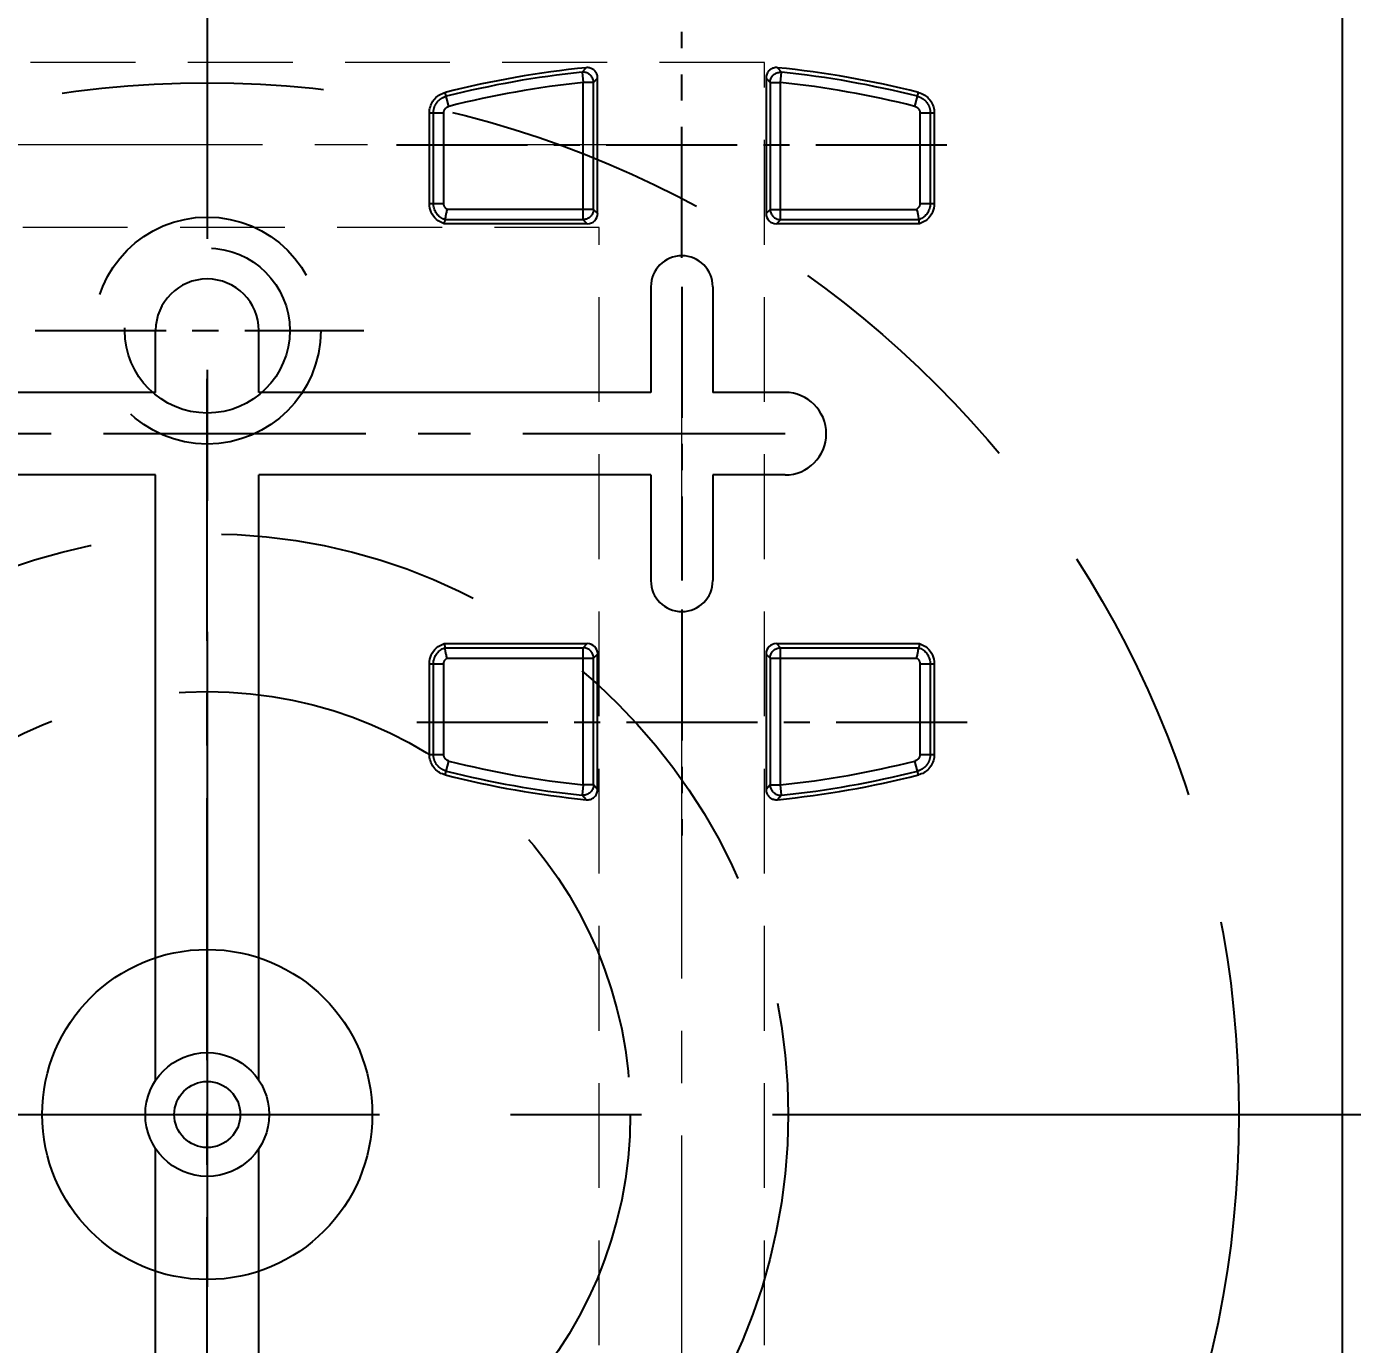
# Model space of a CAD drawing. Header units: inches. Extents: x 139745 to 140613, y -44509 to -43895.
# Drawn here: x 140452.4 to 140516.7, y -44080.4 to -44016.5 of the extents above; entities that cross this region are included whole.
import ezdxf

# ---------------------------------------------------------------- set-up
doc = ezdxf.new("R2010")
doc.units = ezdxf.units.IN
doc.header["$LTSCALE"] = 2
doc.header["$MEASUREMENT"] = 0
doc.header["$PDMODE"] = 3
doc.header["$PDSIZE"] = 0.3125
doc.linetypes.add('CENTER', pattern=[50.8, 31.75, -6.35, 6.35, -6.35])
doc.linetypes.add('HIDDEN', pattern=[9.525, 6.35, -3.175])
doc.layers.get('0').update_dxf_attribs({"linetype": 'CONTINUOUS'})
doc.layers.get('Defpoints').update_dxf_attribs({"linetype": 'CONTINUOUS'})
for name, color, linetype in [('CAV-COR', 1, 'CONTINUOUS'), ('DEFAULT_1', 7, 'CENTER'), ('Ru', 8, 'CONTINUOUS')]:
    doc.layers.add(name, color=color, linetype=linetype)
doc.layers.add('dim', color=3, linetype='CONTINUOUS', lineweight=15)
doc.layers.add('WR', color=122, linetype='HIDDEN', lineweight=0)
doc.styles.get("Standard").update_dxf_attribs({"font": 'txt.shx', "width": 0.67})
doc.dimstyles.new('2.00', dxfattribs={"dimtxt": 3.5, "dimasz": 2.5, "dimexe": 0.666, "dimexo": 0.626, "dimgap": 1, "dimtad": 0, "dimzin": 0, "dimdsep": 46, "dimtxsty": 'Standard', "dimcen": 0.09, "dimclrd": 3, "dimclre": 3, "dimclrt": 7, "dimazin": 0, "dimtfac": 1, "dimtofl": 0, "dimtmove": 0, "dimatfit": 0, "dimfxl": 0, "dimtolj": 1, "dimtzin": 0, "dimarcsym": 0})

# ---------------------------------------------------------------- blocks, each defined once
blk = doc.blocks.new('*D34239')
at = {"layer": 'Defpoints', "color": 0}
for p in [(140507.156, -43994.275), (140591.512, -43994.275), (140507.156, -44144.275)]:
    blk.add_point(p, dxfattribs=at)
at = {"layer": 'dim', "color": 3, "linetype": 'ByBlock', "lineweight": -2}
for p, q in [((140507.782, -43994.275), (140592.178, -43994.275)), ((140591.512, -43996.775), (140591.512, -44063.39)), ((140591.512, -44141.775), (140591.512, -44075.16)), ((140507.782, -44144.275), (140592.178, -44144.275))]:
    blk.add_line(p, q, dxfattribs=at)
at = {"layer": 'dim', "color": 3, "linetype": 'ByBlock'}
for points in [[(140591.929, -43996.775), (140591.096, -43996.775), (140591.512, -43994.275)], [(140591.096, -44141.775), (140591.929, -44141.775), (140591.512, -44144.275)]]:
    blk.add_solid(points, dxfattribs=at)
at = {"layer": 'dim', "color": 7, "linetype": 'ByBlock', "insert": (140591.512, -44069.275), "char_height": 3.5, "attachment_point": 5, "rotation": 90}
blk.add_mtext('\\A1;150.00', dxfattribs=at)

msp = doc.modelspace()

# ---------------------------------------------------------------- linework, layer by layer
at = {"linetype": 'CENTER', "ltscale": 0.5}
for p, q in [((140461.156, -43944.275), (140461.156, -44194.275)), ((140336.156, -44069.275), (140586.156, -44069.275))]:
    msp.add_line(p, q, dxfattribs=at)
at = {"linetype": 'CENTER', "ltscale": 0.1}
msp.add_line((140452.81, -44031.275), (140468.748, -44031.275), dxfattribs=at)
at = {"linetype": 'HIDDEN'}
for centre, radius in [((140461.156, -44069.275), 50), ((140461.156, -44031.275), 5.5), ((140461.156, -44031.275), 4), ((140461.156, -44069.275), 28.15), ((140461.156, -44069.275), 20.5)]:
    msp.add_circle(centre, radius, dxfattribs=at)
msp.add_circle((140461.156, -44069.275), 8)
at = {"linetype": 'Continuous'}
msp.add_circle((140461.156, -44069.275), 1.6, dxfattribs=at)
at = {"layer": 'CAV-COR', "linetype": 'ByBlock'}
for p, q in [((140516.156, -44002.275), (140516.156, -44136.275)), ((140479.326, -44018.751), (140479.524, -44018.534)), ((140479.326, -44018.751), (140479.378, -44019.251)), ((140488.788, -44018.534), (140488.986, -44018.751)), ((140488.934, -44019.251), (140488.986, -44018.751)), ((140479.378, -44025.903), (140479.378, -44019.251)), ((140479.88, -44019.251), (140479.378, -44019.251)), ((140479.88, -44019.251), (140480.076, -44019.034)), ((140479.88, -44025.401), (140479.88, -44019.251)), ((140480.076, -44025.596), (140480.076, -44019.034)), ((140488.236, -44019.034), (140488.236, -44025.596)), ((140488.236, -44019.034), (140488.431, -44019.251)), ((140488.431, -44019.251), (140488.431, -44025.401)), ((140488.431, -44019.251), (140488.934, -44019.251)), ((140488.934, -44025.903), (140488.934, -44019.251)), ((140472.864, -44020.409), (140472.693, -44019.733)), ((140495.448, -44020.409), (140495.619, -44019.733)), ((140471.923, -44025.124), (140471.923, -44020.721)), ((140471.923, -44020.721), (140472.621, -44020.721)), ((140472.118, -44025.124), (140472.118, -44020.721)), ((140472.621, -44025.124), (140472.621, -44020.721)), ((140495.691, -44020.717), (140495.691, -44025.124)), ((140495.691, -44020.721), (140496.389, -44020.721)), ((140496.193, -44020.721), (140496.193, -44025.124)), ((140496.389, -44020.721), (140496.389, -44025.124)), ((140471.923, -44025.124), (140472.621, -44025.124)), ((140495.691, -44025.124), (140496.389, -44025.124)), ((140472.652, -44026.033), (140472.662, -44025.967)), ((140472.677, -44025.877), (140472.662, -44025.967)), ((140479.378, -44025.903), (140472.673, -44025.903)), ((140472.685, -44025.835), (140472.677, -44025.877)), ((140479.88, -44025.401), (140472.778, -44025.401)), ((140479.574, -44026.098), (140479.378, -44025.903)), ((140480.076, -44025.596), (140479.88, -44025.401)), ((140488.431, -44025.401), (140488.236, -44025.596)), ((140488.431, -44025.401), (140495.534, -44025.401)), ((140488.934, -44025.903), (140488.738, -44026.098)), ((140495.639, -44025.903), (140488.934, -44025.903)), ((140495.61, -44025.743), (140495.622, -44025.808)), ((140495.622, -44025.808), (140495.631, -44025.858)), ((140495.631, -44025.858), (140495.639, -44025.903)), ((140495.649, -44025.967), (140495.639, -44025.903)), ((140495.66, -44026.033), (140495.649, -44025.967)), ((140472.642, -44026.098), (140472.652, -44026.033)), ((140479.574, -44026.098), (140472.642, -44026.098)), ((140495.67, -44026.098), (140488.738, -44026.098)), ((140495.67, -44026.098), (140495.66, -44026.033)), ((140472.642, -44046.452), (140472.652, -44046.517)), ((140472.642, -44046.452), (140479.574, -44046.452)), ((140472.652, -44046.517), (140472.662, -44046.583)), ((140479.378, -44046.647), (140479.574, -44046.452)), ((140488.738, -44046.452), (140495.67, -44046.452)), ((140488.738, -44046.452), (140488.934, -44046.647)), ((140495.66, -44046.517), (140495.649, -44046.583)), ((140495.67, -44046.452), (140495.66, -44046.517)), ((140472.662, -44046.583), (140472.673, -44046.647)), ((140472.681, -44046.692), (140472.673, -44046.647)), ((140472.673, -44046.647), (140479.378, -44046.647)), ((140472.69, -44046.742), (140472.681, -44046.692)), ((140472.701, -44046.807), (140472.69, -44046.742)), ((140472.778, -44047.149), (140479.88, -44047.149)), ((140479.378, -44053.299), (140479.378, -44046.647)), ((140479.88, -44047.149), (140480.076, -44046.954)), ((140479.88, -44053.299), (140479.88, -44047.149)), ((140480.076, -44053.516), (140480.076, -44046.954)), ((140488.236, -44046.954), (140488.236, -44053.516)), ((140488.236, -44046.954), (140488.431, -44047.149)), ((140488.431, -44047.149), (140495.534, -44047.149)), ((140488.431, -44047.149), (140488.431, -44053.299)), ((140488.934, -44046.647), (140495.639, -44046.647)), ((140488.934, -44053.299), (140488.934, -44046.647)), ((140495.627, -44046.715), (140495.634, -44046.673)), ((140495.634, -44046.673), (140495.649, -44046.583)), ((140471.923, -44051.829), (140471.923, -44047.426)), ((140471.923, -44047.426), (140472.621, -44047.426)), ((140472.118, -44051.829), (140472.118, -44047.426)), ((140472.621, -44051.833), (140472.621, -44047.426)), ((140495.691, -44047.426), (140496.389, -44047.426)), ((140495.691, -44047.426), (140495.691, -44051.829)), ((140496.193, -44047.426), (140496.193, -44051.829)), ((140496.389, -44047.426), (140496.389, -44051.829)), ((140471.923, -44051.829), (140472.621, -44051.829)), ((140472.693, -44052.817), (140472.864, -44052.141)), ((140495.619, -44052.817), (140495.448, -44052.141)), ((140495.691, -44051.829), (140496.389, -44051.829)), ((140479.378, -44053.299), (140479.326, -44053.799)), ((140479.88, -44053.299), (140479.378, -44053.299)), ((140480.076, -44053.516), (140479.88, -44053.299)), ((140488.431, -44053.299), (140488.236, -44053.516)), ((140488.431, -44053.299), (140488.934, -44053.299)), ((140488.986, -44053.799), (140488.934, -44053.299)), ((140479.524, -44054.016), (140479.326, -44053.799)), ((140488.986, -44053.799), (140488.788, -44054.016))]:
    msp.add_line(p, q, dxfattribs=at)
for points in [[(140479.88, -44019.251), (140479.877, -44019.205), (140479.869, -44019.16), (140479.857, -44019.115), (140479.841, -44019.072), (140479.822, -44019.03), (140479.798, -44018.99), (140479.771, -44018.952), (140479.741, -44018.917), (140479.708, -44018.884), (140479.672, -44018.855), (140479.634, -44018.828), (140479.594, -44018.806), (140479.551, -44018.787), (140479.508, -44018.771), (140479.463, -44018.76), (140479.417, -44018.753), (140479.372, -44018.75), (140479.326, -44018.751)], [(140480.076, -44019.034), (140480.074, -44018.994), (140480.07, -44018.954), (140480.062, -44018.914), (140480.05, -44018.875), (140480.036, -44018.836), (140480.019, -44018.799), (140479.999, -44018.764), (140479.976, -44018.731), (140479.951, -44018.7), (140479.923, -44018.671), (140479.894, -44018.645), (140479.863, -44018.622), (140479.83, -44018.6), (140479.794, -44018.582), (140479.758, -44018.566), (140479.72, -44018.553), (140479.682, -44018.543), (140479.643, -44018.536), (140479.603, -44018.533), (140479.564, -44018.532), (140479.524, -44018.534)], [(140488.788, -44018.534), (140488.741, -44018.532), (140488.695, -44018.533), (140488.649, -44018.539), (140488.603, -44018.55), (140488.557, -44018.565), (140488.514, -44018.583), (140488.473, -44018.605), (140488.435, -44018.631), (140488.4, -44018.661), (140488.367, -44018.693), (140488.338, -44018.728), (140488.311, -44018.767), (140488.289, -44018.808), (140488.27, -44018.851), (140488.255, -44018.896), (140488.244, -44018.941), (140488.238, -44018.987), (140488.236, -44019.034)], [(140488.431, -44019.251), (140488.435, -44019.205), (140488.443, -44019.16), (140488.454, -44019.116), (140488.47, -44019.073), (140488.489, -44019.031), (140488.513, -44018.991), (140488.54, -44018.953), (140488.57, -44018.917), (140488.603, -44018.885), (140488.639, -44018.855), (140488.677, -44018.829), (140488.718, -44018.806), (140488.76, -44018.787), (140488.804, -44018.771), (140488.848, -44018.76), (140488.894, -44018.753), (140488.94, -44018.75), (140488.986, -44018.751)], [(140471.923, -44020.721), (140471.926, -44020.646), (140471.934, -44020.571), (140471.948, -44020.498), (140471.967, -44020.426), (140471.991, -44020.355), (140472.021, -44020.286), (140472.055, -44020.219), (140472.095, -44020.155), (140472.138, -44020.095), (140472.186, -44020.037), (140472.239, -44019.983), (140472.295, -44019.934), (140472.354, -44019.888), (140472.417, -44019.847), (140472.483, -44019.811), (140472.55, -44019.78), (140472.62, -44019.754), (140472.693, -44019.733)], [(140472.118, -44020.721), (140472.118, -44020.71), (140472.119, -44020.698), (140472.119, -44020.686), (140472.12, -44020.673), (140472.121, -44020.66), (140472.122, -44020.647), (140472.123, -44020.633), (140472.125, -44020.618), (140472.127, -44020.604), (140472.129, -44020.588), (140472.132, -44020.573), (140472.135, -44020.557), (140472.138, -44020.541), (140472.142, -44020.524), (140472.147, -44020.507), (140472.152, -44020.49), (140472.157, -44020.472), (140472.163, -44020.455), (140472.169, -44020.436), (140472.176, -44020.418), (140472.184, -44020.399), (140472.192, -44020.381), (140472.201, -44020.362), (140472.21, -44020.343), (140472.221, -44020.324), (140472.231, -44020.305), (140472.243, -44020.286), (140472.255, -44020.267), (140472.267, -44020.249), (140472.281, -44020.23), (140472.294, -44020.212), (140472.308, -44020.195), (140472.323, -44020.178), (140472.338, -44020.161), (140472.353, -44020.145), (140472.369, -44020.13), (140472.384, -44020.115), (140472.4, -44020.101), (140472.416, -44020.087), (140472.432, -44020.074), (140472.448, -44020.062), (140472.464, -44020.05), (140472.48, -44020.039), (140472.495, -44020.029), (140472.511, -44020.019), (140472.526, -44020.01), (140472.541, -44020.002), (140472.556, -44019.994), (140472.57, -44019.986), (140472.584, -44019.979), (140472.598, -44019.972), (140472.612, -44019.966), (140472.625, -44019.961), (140472.638, -44019.955), (140472.651, -44019.95), (140472.664, -44019.946), (140472.676, -44019.941), (140472.687, -44019.937), (140472.699, -44019.934), (140472.71, -44019.93), (140472.72, -44019.927), (140472.731, -44019.925), (140472.741, -44019.922)], [(140495.571, -44019.922), (140495.581, -44019.925), (140495.591, -44019.927), (140495.602, -44019.931), (140495.613, -44019.934), (140495.624, -44019.937), (140495.635, -44019.941), (140495.646, -44019.945), (140495.658, -44019.949), (140495.67, -44019.954), (140495.682, -44019.959), (140495.695, -44019.964), (140495.708, -44019.97), (140495.721, -44019.976), (140495.734, -44019.982), (140495.747, -44019.989), (140495.761, -44019.996), (140495.775, -44020.004), (140495.79, -44020.012), (140495.804, -44020.021), (140495.819, -44020.031), (140495.834, -44020.041), (140495.849, -44020.051), (140495.864, -44020.062), (140495.88, -44020.074), (140495.895, -44020.087), (140495.911, -44020.1), (140495.926, -44020.114), (140495.942, -44020.128), (140495.957, -44020.144), (140495.972, -44020.159), (140495.987, -44020.176), (140496.002, -44020.193), (140496.016, -44020.21), (140496.03, -44020.228), (140496.043, -44020.247), (140496.056, -44020.265), (140496.068, -44020.284), (140496.08, -44020.304), (140496.091, -44020.323), (140496.101, -44020.342), (140496.111, -44020.362), (140496.12, -44020.382), (140496.128, -44020.401), (140496.136, -44020.421), (140496.144, -44020.44), (140496.15, -44020.459), (140496.156, -44020.478), (140496.162, -44020.496), (140496.167, -44020.515), (140496.171, -44020.532), (140496.175, -44020.55), (140496.179, -44020.567), (140496.182, -44020.584), (140496.184, -44020.6), (140496.186, -44020.616), (140496.188, -44020.631), (140496.19, -44020.646), (140496.191, -44020.66), (140496.192, -44020.674), (140496.193, -44020.687), (140496.193, -44020.699), (140496.193, -44020.71), (140496.193, -44020.721)], [(140495.619, -44019.733), (140495.692, -44019.754), (140495.762, -44019.78), (140495.829, -44019.811), (140495.895, -44019.848), (140495.958, -44019.889), (140496.017, -44019.934), (140496.073, -44019.984), (140496.126, -44020.038), (140496.174, -44020.095), (140496.218, -44020.156), (140496.257, -44020.22), (140496.291, -44020.287), (140496.321, -44020.355), (140496.345, -44020.426), (140496.364, -44020.498), (140496.378, -44020.572), (140496.386, -44020.646), (140496.389, -44020.721)], [(140472.621, -44020.717), (140472.621, -44020.712), (140472.621, -44020.707), (140472.621, -44020.702), (140472.622, -44020.697), (140472.622, -44020.692), (140472.622, -44020.687), (140472.623, -44020.681), (140472.624, -44020.676), (140472.625, -44020.67), (140472.626, -44020.664), (140472.627, -44020.657), (140472.628, -44020.651), (140472.63, -44020.644), (140472.632, -44020.638), (140472.634, -44020.631), (140472.636, -44020.624), (140472.638, -44020.617), (140472.641, -44020.61), (140472.643, -44020.603), (140472.646, -44020.596), (140472.649, -44020.588), (140472.653, -44020.581), (140472.657, -44020.574), (140472.661, -44020.566), (140472.665, -44020.559), (140472.669, -44020.551), (140472.674, -44020.544), (140472.679, -44020.537), (140472.684, -44020.529), (140472.689, -44020.522), (140472.695, -44020.516), (140472.701, -44020.509), (140472.706, -44020.502), (140472.712, -44020.496), (140472.719, -44020.49), (140472.725, -44020.484), (140472.731, -44020.479), (140472.737, -44020.473), (140472.743, -44020.468), (140472.749, -44020.464), (140472.756, -44020.459), (140472.762, -44020.455), (140472.768, -44020.451), (140472.774, -44020.447), (140472.78, -44020.444), (140472.786, -44020.44), (140472.792, -44020.437), (140472.797, -44020.434), (140472.803, -44020.431), (140472.808, -44020.429), (140472.814, -44020.426), (140472.819, -44020.424), (140472.824, -44020.422), (140472.829, -44020.42), (140472.834, -44020.418), (140472.838, -44020.417), (140472.843, -44020.415), (140472.847, -44020.414), (140472.852, -44020.412), (140472.856, -44020.411), (140472.86, -44020.41), (140472.864, -44020.409)], [(140495.448, -44020.409), (140495.452, -44020.41), (140495.456, -44020.411), (140495.46, -44020.412), (140495.464, -44020.414), (140495.469, -44020.415), (140495.473, -44020.416), (140495.477, -44020.418), (140495.482, -44020.42), (140495.486, -44020.421), (140495.491, -44020.423), (140495.496, -44020.425), (140495.501, -44020.428), (140495.506, -44020.43), (140495.511, -44020.432), (140495.517, -44020.435), (140495.522, -44020.438), (140495.528, -44020.441), (140495.533, -44020.444), (140495.539, -44020.448), (140495.545, -44020.451), (140495.551, -44020.455), (140495.556, -44020.459), (140495.562, -44020.464), (140495.568, -44020.468), (140495.574, -44020.473), (140495.58, -44020.478), (140495.587, -44020.484), (140495.593, -44020.49), (140495.599, -44020.496), (140495.605, -44020.502), (140495.61, -44020.508), (140495.616, -44020.515), (140495.622, -44020.522), (140495.627, -44020.529), (140495.632, -44020.536), (140495.637, -44020.543), (140495.642, -44020.551), (140495.647, -44020.558), (140495.651, -44020.566), (140495.655, -44020.573), (140495.659, -44020.581), (140495.662, -44020.589), (140495.666, -44020.596), (140495.669, -44020.604), (140495.672, -44020.611), (140495.674, -44020.619), (140495.677, -44020.626), (140495.679, -44020.633), (140495.681, -44020.64), (140495.682, -44020.648), (140495.684, -44020.655), (140495.685, -44020.661), (140495.687, -44020.668), (140495.688, -44020.674), (140495.688, -44020.68), (140495.689, -44020.686), (140495.69, -44020.692), (140495.69, -44020.697), (140495.69, -44020.703), (140495.691, -44020.708), (140495.691, -44020.712), (140495.691, -44020.717)], [(140472.642, -44026.098), (140472.539, -44026.06), (140472.443, -44026.013), (140472.353, -44025.956), (140472.268, -44025.889), (140472.191, -44025.812), (140472.122, -44025.729), (140472.063, -44025.639), (140472.013, -44025.542), (140471.974, -44025.442), (140471.946, -44025.339), (140471.929, -44025.233), (140471.923, -44025.124)], [(140472.673, -44025.903), (140472.621, -44025.883), (140472.57, -44025.859), (140472.521, -44025.832), (140472.473, -44025.801), (140472.427, -44025.767), (140472.384, -44025.73), (140472.343, -44025.69), (140472.305, -44025.647), (140472.271, -44025.601), (140472.239, -44025.554), (140472.211, -44025.504), (140472.187, -44025.453), (140472.166, -44025.4), (140472.149, -44025.345), (140472.135, -44025.29), (140472.126, -44025.235), (140472.12, -44025.179), (140472.118, -44025.124)], [(140472.778, -44025.401), (140472.759, -44025.389), (140472.741, -44025.375), (140472.724, -44025.361), (140472.709, -44025.345), (140472.694, -44025.328), (140472.68, -44025.311), (140472.668, -44025.292), (140472.657, -44025.273), (140472.647, -44025.253), (140472.639, -44025.232), (140472.633, -44025.21), (140472.627, -44025.189), (140472.624, -44025.167), (140472.621, -44025.146), (140472.621, -44025.124)], [(140495.691, -44025.124), (140495.69, -44025.146), (140495.688, -44025.169), (140495.684, -44025.191), (140495.678, -44025.213), (140495.671, -44025.235), (140495.662, -44025.256), (140495.652, -44025.277), (140495.641, -44025.297), (140495.628, -44025.316), (140495.614, -44025.333), (140495.599, -44025.349), (140495.583, -44025.364), (140495.567, -44025.378), (140495.551, -44025.39), (140495.534, -44025.401)], [(140496.193, -44025.124), (140496.191, -44025.183), (140496.185, -44025.242), (140496.174, -44025.301), (140496.159, -44025.359), (140496.14, -44025.417), (140496.116, -44025.473), (140496.088, -44025.527), (140496.057, -44025.578), (140496.022, -44025.627), (140495.985, -44025.672), (140495.945, -44025.714), (140495.903, -44025.752), (140495.86, -44025.786), (140495.816, -44025.817), (140495.771, -44025.844), (140495.727, -44025.867), (140495.682, -44025.886), (140495.639, -44025.903)], [(140496.389, -44025.124), (140496.383, -44025.233), (140496.366, -44025.34), (140496.338, -44025.442), (140496.299, -44025.543), (140496.249, -44025.639), (140496.189, -44025.73), (140496.121, -44025.813), (140496.043, -44025.889), (140495.959, -44025.956), (140495.869, -44026.013), (140495.772, -44026.06), (140495.67, -44026.098)], [(140472.778, -44025.401), (140472.766, -44025.447), (140472.754, -44025.493), (140472.744, -44025.538), (140472.734, -44025.583), (140472.725, -44025.626), (140472.716, -44025.667), (140472.708, -44025.706), (140472.701, -44025.743), (140472.695, -44025.777), (140472.685, -44025.835)], [(140479.88, -44025.401), (140479.877, -44025.443), (140479.871, -44025.486), (140479.86, -44025.528), (140479.846, -44025.569), (140479.829, -44025.609), (140479.808, -44025.647), (140479.785, -44025.684), (140479.758, -44025.718), (140479.728, -44025.75), (140479.696, -44025.78), (140479.662, -44025.807), (140479.625, -44025.831), (140479.587, -44025.851), (140479.547, -44025.869), (140479.506, -44025.883), (140479.464, -44025.893), (140479.421, -44025.9), (140479.378, -44025.903)], [(140488.431, -44025.401), (140488.434, -44025.444), (140488.441, -44025.486), (140488.452, -44025.528), (140488.466, -44025.569), (140488.483, -44025.609), (140488.504, -44025.648), (140488.527, -44025.684), (140488.554, -44025.719), (140488.584, -44025.751), (140488.616, -44025.78), (140488.65, -44025.807), (140488.687, -44025.831), (140488.725, -44025.851), (140488.765, -44025.869), (140488.806, -44025.883), (140488.848, -44025.893), (140488.891, -44025.9), (140488.934, -44025.903)], [(140495.534, -44025.401), (140495.546, -44025.447), (140495.557, -44025.493), (140495.568, -44025.538), (140495.578, -44025.583), (140495.587, -44025.626), (140495.595, -44025.667), (140495.603, -44025.706), (140495.61, -44025.743)], [(140471.923, -44047.426), (140471.929, -44047.317), (140471.946, -44047.21), (140471.974, -44047.108), (140472.013, -44047.007), (140472.063, -44046.911), (140472.122, -44046.82), (140472.191, -44046.737), (140472.269, -44046.661), (140472.353, -44046.594), (140472.443, -44046.537), (140472.539, -44046.49), (140472.642, -44046.452)], [(140495.67, -44046.452), (140495.773, -44046.49), (140495.869, -44046.537), (140495.959, -44046.594), (140496.043, -44046.661), (140496.121, -44046.738), (140496.19, -44046.821), (140496.249, -44046.911), (140496.299, -44047.008), (140496.338, -44047.108), (140496.366, -44047.21), (140496.383, -44047.317), (140496.389, -44047.426)], [(140472.118, -44047.426), (140472.121, -44047.367), (140472.127, -44047.308), (140472.138, -44047.249), (140472.153, -44047.191), (140472.172, -44047.133), (140472.196, -44047.077), (140472.223, -44047.023), (140472.255, -44046.972), (140472.289, -44046.923), (140472.327, -44046.878), (140472.367, -44046.836), (140472.409, -44046.798), (140472.452, -44046.764), (140472.496, -44046.733), (140472.541, -44046.706), (140472.585, -44046.683), (140472.629, -44046.664), (140472.673, -44046.647)], [(140472.621, -44047.426), (140472.621, -44047.404), (140472.624, -44047.381), (140472.628, -44047.359), (140472.633, -44047.337), (140472.64, -44047.315), (140472.649, -44047.294), (140472.659, -44047.273), (140472.671, -44047.253), (140472.684, -44047.234), (140472.698, -44047.217), (140472.713, -44047.201), (140472.728, -44047.186), (140472.744, -44047.172), (140472.761, -44047.16), (140472.778, -44047.149)], [(140472.778, -44047.149), (140472.766, -44047.103), (140472.754, -44047.057), (140472.744, -44047.012), (140472.734, -44046.967), (140472.725, -44046.924), (140472.716, -44046.883), (140472.708, -44046.844), (140472.701, -44046.807)], [(140479.88, -44047.149), (140479.877, -44047.106), (140479.87, -44047.064), (140479.86, -44047.022), (140479.846, -44046.981), (140479.829, -44046.941), (140479.808, -44046.902), (140479.784, -44046.866), (140479.758, -44046.831), (140479.728, -44046.799), (140479.696, -44046.77), (140479.661, -44046.743), (140479.625, -44046.719), (140479.587, -44046.699), (140479.547, -44046.681), (140479.506, -44046.667), (140479.464, -44046.657), (140479.421, -44046.65), (140479.378, -44046.647)], [(140488.431, -44047.149), (140488.434, -44047.107), (140488.441, -44047.064), (140488.451, -44047.022), (140488.465, -44046.981), (140488.483, -44046.941), (140488.503, -44046.903), (140488.527, -44046.866), (140488.554, -44046.832), (140488.583, -44046.8), (140488.615, -44046.77), (140488.65, -44046.743), (140488.686, -44046.719), (140488.725, -44046.699), (140488.765, -44046.681), (140488.806, -44046.667), (140488.848, -44046.657), (140488.891, -44046.65), (140488.934, -44046.647)], [(140495.534, -44047.149), (140495.546, -44047.103), (140495.557, -44047.057), (140495.568, -44047.012), (140495.578, -44046.967), (140495.587, -44046.924), (140495.595, -44046.883), (140495.603, -44046.844), (140495.61, -44046.807), (140495.616, -44046.773), (140495.627, -44046.715)], [(140495.534, -44047.149), (140495.552, -44047.161), (140495.57, -44047.175), (140495.587, -44047.189), (140495.603, -44047.205), (140495.618, -44047.222), (140495.631, -44047.239), (140495.644, -44047.258), (140495.655, -44047.277), (140495.664, -44047.297), (140495.672, -44047.318), (140495.679, -44047.34), (140495.684, -44047.361), (140495.688, -44047.383), (140495.69, -44047.404), (140495.691, -44047.426)], [(140495.639, -44046.647), (140495.691, -44046.667), (140495.742, -44046.691), (140495.791, -44046.718), (140495.839, -44046.749), (140495.885, -44046.783), (140495.928, -44046.82), (140495.969, -44046.86), (140496.006, -44046.903), (140496.041, -44046.949), (140496.072, -44046.996), (140496.1, -44047.046), (140496.125, -44047.097), (140496.146, -44047.15), (140496.163, -44047.205), (140496.176, -44047.26), (140496.186, -44047.315), (140496.191, -44047.371), (140496.193, -44047.426)], [(140472.693, -44052.817), (140472.62, -44052.796), (140472.55, -44052.77), (140472.482, -44052.739), (140472.417, -44052.702), (140472.354, -44052.661), (140472.294, -44052.616), (140472.238, -44052.566), (140472.186, -44052.512), (140472.138, -44052.455), (140472.094, -44052.394), (140472.055, -44052.33), (140472.02, -44052.263), (140471.991, -44052.195), (140471.967, -44052.124), (140471.948, -44052.052), (140471.934, -44051.978), (140471.926, -44051.904), (140471.923, -44051.829)], [(140472.741, -44052.628), (140472.731, -44052.625), (140472.72, -44052.623), (140472.71, -44052.619), (140472.699, -44052.616), (140472.688, -44052.613), (140472.677, -44052.609), (140472.665, -44052.605), (140472.653, -44052.601), (140472.641, -44052.596), (140472.629, -44052.591), (140472.617, -44052.586), (140472.604, -44052.58), (140472.591, -44052.574), (140472.578, -44052.568), (140472.564, -44052.561), (140472.55, -44052.554), (140472.536, -44052.546), (140472.522, -44052.538), (140472.508, -44052.529), (140472.493, -44052.519), (140472.478, -44052.509), (140472.463, -44052.499), (140472.447, -44052.488), (140472.432, -44052.476), (140472.417, -44052.463), (140472.401, -44052.45), (140472.385, -44052.436), (140472.37, -44052.422), (140472.355, -44052.406), (140472.34, -44052.391), (140472.325, -44052.374), (140472.31, -44052.357), (140472.296, -44052.34), (140472.282, -44052.322), (140472.269, -44052.303), (140472.256, -44052.285), (140472.244, -44052.266), (140472.232, -44052.246), (140472.221, -44052.227), (140472.211, -44052.208), (140472.201, -44052.188), (140472.192, -44052.168), (140472.183, -44052.149), (140472.175, -44052.129), (140472.168, -44052.11), (140472.161, -44052.091), (140472.155, -44052.072), (140472.15, -44052.054), (140472.145, -44052.035), (140472.14, -44052.018), (140472.136, -44052), (140472.133, -44051.983), (140472.13, -44051.966), (140472.127, -44051.95), (140472.125, -44051.934), (140472.123, -44051.919), (140472.122, -44051.904), (140472.121, -44051.89), (140472.12, -44051.876), (140472.119, -44051.863), (140472.119, -44051.851), (140472.118, -44051.84), (140472.118, -44051.829)], [(140472.864, -44052.141), (140472.86, -44052.14), (140472.856, -44052.139), (140472.852, -44052.138), (140472.847, -44052.136), (140472.843, -44052.135), (140472.839, -44052.134), (140472.834, -44052.132), (140472.83, -44052.13), (140472.825, -44052.129), (140472.821, -44052.127), (140472.816, -44052.125), (140472.811, -44052.122), (140472.806, -44052.12), (140472.8, -44052.118), (140472.795, -44052.115), (140472.789, -44052.112), (140472.784, -44052.109), (140472.778, -44052.106), (140472.773, -44052.102), (140472.767, -44052.099), (140472.761, -44052.095), (140472.755, -44052.091), (140472.749, -44052.086), (140472.743, -44052.082), (140472.737, -44052.077), (140472.731, -44052.072), (140472.725, -44052.066), (140472.719, -44052.06), (140472.713, -44052.054), (140472.707, -44052.048), (140472.701, -44052.042), (140472.696, -44052.035), (140472.69, -44052.028), (140472.685, -44052.021), (140472.679, -44052.014), (140472.674, -44052.007), (140472.67, -44051.999), (140472.665, -44051.992), (140472.661, -44051.984), (140472.657, -44051.977), (140472.653, -44051.969), (140472.649, -44051.961), (140472.646, -44051.954), (140472.643, -44051.946), (140472.64, -44051.939), (140472.637, -44051.931), (140472.635, -44051.924), (140472.633, -44051.917), (140472.631, -44051.91), (140472.629, -44051.902), (140472.628, -44051.895), (140472.626, -44051.889), (140472.625, -44051.882), (140472.624, -44051.876), (140472.623, -44051.87), (140472.623, -44051.864), (140472.622, -44051.858), (140472.622, -44051.853), (140472.621, -44051.847), (140472.621, -44051.842), (140472.621, -44051.838), (140472.621, -44051.833)], [(140495.691, -44051.833), (140495.691, -44051.838), (140495.691, -44051.843), (140495.69, -44051.848), (140495.69, -44051.853), (140495.69, -44051.858), (140495.689, -44051.863), (140495.689, -44051.869), (140495.688, -44051.874), (140495.687, -44051.88), (140495.686, -44051.886), (140495.685, -44051.893), (140495.683, -44051.899), (140495.682, -44051.906), (140495.68, -44051.912), (140495.678, -44051.919), (140495.676, -44051.926), (140495.674, -44051.933), (140495.671, -44051.94), (140495.668, -44051.947), (140495.665, -44051.954), (140495.662, -44051.962), (140495.659, -44051.969), (140495.655, -44051.976), (140495.651, -44051.984), (140495.647, -44051.991), (140495.642, -44051.999), (140495.638, -44052.006), (140495.633, -44052.013), (140495.628, -44052.021), (140495.622, -44052.028), (140495.617, -44052.034), (140495.611, -44052.041), (140495.605, -44052.048), (140495.599, -44052.054), (140495.593, -44052.06), (140495.587, -44052.066), (140495.581, -44052.071), (140495.575, -44052.077), (140495.568, -44052.082), (140495.562, -44052.086), (140495.556, -44052.091), (140495.55, -44052.095), (140495.544, -44052.099), (140495.538, -44052.103), (140495.532, -44052.106), (140495.526, -44052.11), (140495.52, -44052.113), (140495.514, -44052.116), (140495.509, -44052.119), (140495.503, -44052.121), (140495.498, -44052.124), (140495.493, -44052.126), (140495.488, -44052.128), (140495.483, -44052.13), (140495.478, -44052.132), (140495.473, -44052.133), (140495.469, -44052.135), (140495.464, -44052.136), (140495.46, -44052.138), (140495.456, -44052.139), (140495.452, -44052.14), (140495.448, -44052.141)], [(140496.193, -44051.829), (140496.193, -44051.84), (140496.193, -44051.852), (140496.192, -44051.864), (140496.192, -44051.877), (140496.191, -44051.89), (140496.19, -44051.903), (140496.188, -44051.917), (140496.187, -44051.932), (140496.185, -44051.946), (140496.182, -44051.962), (140496.18, -44051.977), (140496.177, -44051.993), (140496.173, -44052.009), (140496.169, -44052.026), (140496.165, -44052.043), (140496.16, -44052.06), (140496.155, -44052.078), (140496.149, -44052.095), (140496.142, -44052.114), (140496.135, -44052.132), (140496.128, -44052.151), (140496.12, -44052.169), (140496.111, -44052.188), (140496.101, -44052.207), (140496.091, -44052.226), (140496.08, -44052.245), (140496.069, -44052.264), (140496.057, -44052.283), (140496.044, -44052.301), (140496.031, -44052.32), (140496.017, -44052.338), (140496.003, -44052.355), (140495.989, -44052.372), (140495.974, -44052.389), (140495.958, -44052.405), (140495.943, -44052.42), (140495.927, -44052.435), (140495.911, -44052.449), (140495.895, -44052.463), (140495.879, -44052.476), (140495.864, -44052.488), (140495.848, -44052.5), (140495.832, -44052.511), (140495.816, -44052.521), (140495.801, -44052.531), (140495.786, -44052.54), (140495.771, -44052.548), (140495.756, -44052.556), (140495.742, -44052.564), (140495.727, -44052.571), (140495.713, -44052.578), (140495.7, -44052.584), (140495.686, -44052.589), (140495.673, -44052.595), (140495.661, -44052.6), (140495.648, -44052.604), (140495.636, -44052.609), (140495.624, -44052.613), (140495.613, -44052.616), (140495.602, -44052.619), (140495.591, -44052.623), (140495.581, -44052.625), (140495.571, -44052.628)], [(140496.389, -44051.829), (140496.386, -44051.904), (140496.378, -44051.979), (140496.364, -44052.052), (140496.345, -44052.124), (140496.32, -44052.195), (140496.291, -44052.264), (140496.257, -44052.331), (140496.217, -44052.395), (140496.173, -44052.455), (140496.125, -44052.513), (140496.073, -44052.567), (140496.017, -44052.616), (140495.957, -44052.662), (140495.894, -44052.703), (140495.829, -44052.739), (140495.761, -44052.77), (140495.691, -44052.796), (140495.619, -44052.817)], [(140479.88, -44053.299), (140479.877, -44053.345), (140479.869, -44053.39), (140479.857, -44053.434), (140479.842, -44053.477), (140479.822, -44053.519), (140479.799, -44053.559), (140479.772, -44053.597), (140479.742, -44053.633), (140479.709, -44053.665), (140479.673, -44053.695), (140479.635, -44053.721), (140479.594, -44053.744), (140479.552, -44053.763), (140479.508, -44053.779), (140479.463, -44053.79), (140479.418, -44053.797), (140479.372, -44053.8), (140479.326, -44053.799)], [(140479.524, -44054.016), (140479.571, -44054.018), (140479.617, -44054.017), (140479.663, -44054.011), (140479.709, -44054), (140479.754, -44053.985), (140479.798, -44053.967), (140479.838, -44053.945), (140479.877, -44053.919), (140479.912, -44053.889), (140479.944, -44053.857), (140479.974, -44053.822), (140480, -44053.783), (140480.023, -44053.742), (140480.042, -44053.699), (140480.057, -44053.654), (140480.067, -44053.609), (140480.074, -44053.563), (140480.076, -44053.516)], [(140488.236, -44053.516), (140488.237, -44053.556), (140488.242, -44053.596), (140488.25, -44053.636), (140488.261, -44053.675), (140488.276, -44053.714), (140488.293, -44053.751), (140488.313, -44053.786), (140488.336, -44053.819), (140488.361, -44053.85), (140488.388, -44053.879), (140488.417, -44053.905), (140488.449, -44053.928), (140488.482, -44053.95), (140488.517, -44053.968), (140488.554, -44053.984), (140488.591, -44053.997), (140488.63, -44054.007), (140488.669, -44054.014), (140488.708, -44054.017), (140488.748, -44054.018), (140488.788, -44054.016)], [(140488.431, -44053.299), (140488.435, -44053.345), (140488.443, -44053.39), (140488.454, -44053.435), (140488.47, -44053.478), (140488.49, -44053.52), (140488.513, -44053.56), (140488.54, -44053.598), (140488.57, -44053.633), (140488.603, -44053.666), (140488.639, -44053.695), (140488.678, -44053.722), (140488.718, -44053.744), (140488.76, -44053.763), (140488.804, -44053.779), (140488.849, -44053.79), (140488.894, -44053.797), (140488.94, -44053.8), (140488.986, -44053.799)]]:
    msp.add_lwpolyline(points, dxfattribs=at)
for centre, radius, start, end in [((140484.156, -44065.013), 46.709, 95.69131, 104.20658), ((140484.156, -44065.013), 46.513, 95.96024, 104.20658), ((140484.156, -44065.013), 46.709, 75.79342, 84.30869), ((140484.156, -44065.013), 46.513, 75.79342, 84.03976), ((140484.156, -44065.013), 46.011, 95.96024, 104.20658), ((140484.156, -44065.013), 46.011, 75.79342, 84.03976), ((140484.156, -44007.537), 46.011, 255.79342, 264.03976), ((140484.156, -44007.537), 46.011, 275.96024, 284.20658), ((140484.156, -44007.537), 46.709, 255.79342, 264.30869), ((140484.156, -44007.537), 46.513, 255.79342, 264.03976), ((140484.156, -44007.537), 46.709, 275.69131, 284.20658), ((140484.156, -44007.537), 46.513, 275.96024, 284.20658)]:
    msp.add_arc(centre, radius, start, end, dxfattribs=at)
for centre, major_axis, start_param, end_param in [((140479.558, -44025.581), (0.372, -0.372), -0.770319, 0.770319), ((140488.754, -44025.581), (0.372, 0.372), 2.371274, 3.911912), ((140479.558, -44046.969), (-0.372, -0.372), 2.371274, 3.911912), ((140488.754, -44046.969), (-0.372, 0.372), -0.770319, 0.770319)]:
    msp.add_ellipse(centre, major_axis=major_axis, ratio=0.970288, start_param=start_param, end_param=end_param, dxfattribs=at)
at = {"layer": 'DEFAULT_1', "color": 2, "linetype": 'CENTER', "ltscale": 0.1}
for p, q in [((140484.156, -44027.748), (140484.156, -44016.802)), ((140470.327, -44022.275), (140497.985, -44022.275)), ((140484.156, -44044.802), (140484.156, -44055.748)), ((140497.985, -44050.275), (140470.327, -44050.275))]:
    msp.add_line(p, q, dxfattribs=at)
at = {"layer": 'Ru', "linetype": 'Continuous'}
for p, q in [((140482.656, -44029.153), (140482.656, -44034.275)), ((140485.656, -44029.153), (140485.656, -44034.275)), ((140458.656, -44034.275), (140458.656, -44031.275)), ((140463.656, -44034.275), (140463.656, -44031.275)), ((140458.656, -44034.275), (140439.656, -44034.275)), ((140482.656, -44034.275), (140463.656, -44034.275)), ((140489.156, -44034.275), (140485.656, -44034.275)), ((140458.656, -44038.275), (140439.656, -44038.275)), ((140458.656, -44067.617), (140458.656, -44038.275)), ((140482.656, -44038.275), (140463.656, -44038.275)), ((140463.656, -44067.617), (140463.656, -44038.275)), ((140482.656, -44038.275), (140482.656, -44043.397)), ((140489.156, -44038.275), (140485.656, -44038.275)), ((140485.656, -44038.275), (140485.656, -44043.397)), ((140458.656, -44100.275), (140458.656, -44070.933)), ((140463.656, -44100.275), (140463.656, -44070.933))]:
    msp.add_line(p, q, dxfattribs=at)
at = {"layer": 'Ru', "linetype": 'CENTER', "ltscale": 0.1}
msp.add_line((140484.156, -44029.153), (140484.156, -44043.397), dxfattribs=at)
at = {"layer": 'Ru', "linetype": 'CENTER', "ltscale": 0.2}
for p, q in [((140461.156, -44107.275), (140461.156, -44031.275)), ((140489.156, -44036.275), (140433.156, -44036.275))]:
    msp.add_line(p, q, dxfattribs=at)
at = {"layer": 'Ru', "linetype": 'Continuous'}
msp.add_circle((140461.156, -44069.275), 3, dxfattribs=at)
for centre, radius, start, end in [((140484.156, -44029.153), 1.5, 0, 180), ((140461.156, -44031.275), 2.5, 0, 180), ((140489.156, -44036.275), 2, 270, 90), ((140484.156, -44043.397), 1.5, 180, 0)]:
    msp.add_arc(centre, radius, start, end, dxfattribs=at)
at = {"layer": 'WR', "linetype": 'HIDDEN', "ltscale": 0.4}
for p, q in [((140488.156, -44018.275), (140412.156, -44018.275)), ((140488.156, -44164.275), (140488.156, -44018.275)), ((140480.156, -44026.275), (140442.156, -44026.275)), ((140480.156, -44164.275), (140480.156, -44026.275))]:
    msp.add_line(p, q, dxfattribs=at)
at = {"layer": 'WR', "linetype": 'CENTER', "ltscale": 0.2}
for p, q in [((140484.156, -44022.275), (140406.156, -44022.275)), ((140484.156, -44164.275), (140484.156, -44022.275))]:
    msp.add_line(p, q, dxfattribs=at)

# ---------------------------------------------------------------- dimensions: what is measured, and where the dimension line sits
at = {"layer": 'dim', "linetype": 'ByBlock'}
dim = msp.add_linear_dim(base=(140591.512, -43994.275), p1=(140507.156, -44144.275), p2=(140507.156, -43994.275), angle=90, dimstyle='2.00', dxfattribs=at)
dim.commit()
dim.dimension.update_dxf_attribs({"geometry": '*D34239', "text_midpoint": (140591.512, -44069.275)})

doc.saveas('drawing.dxf')
